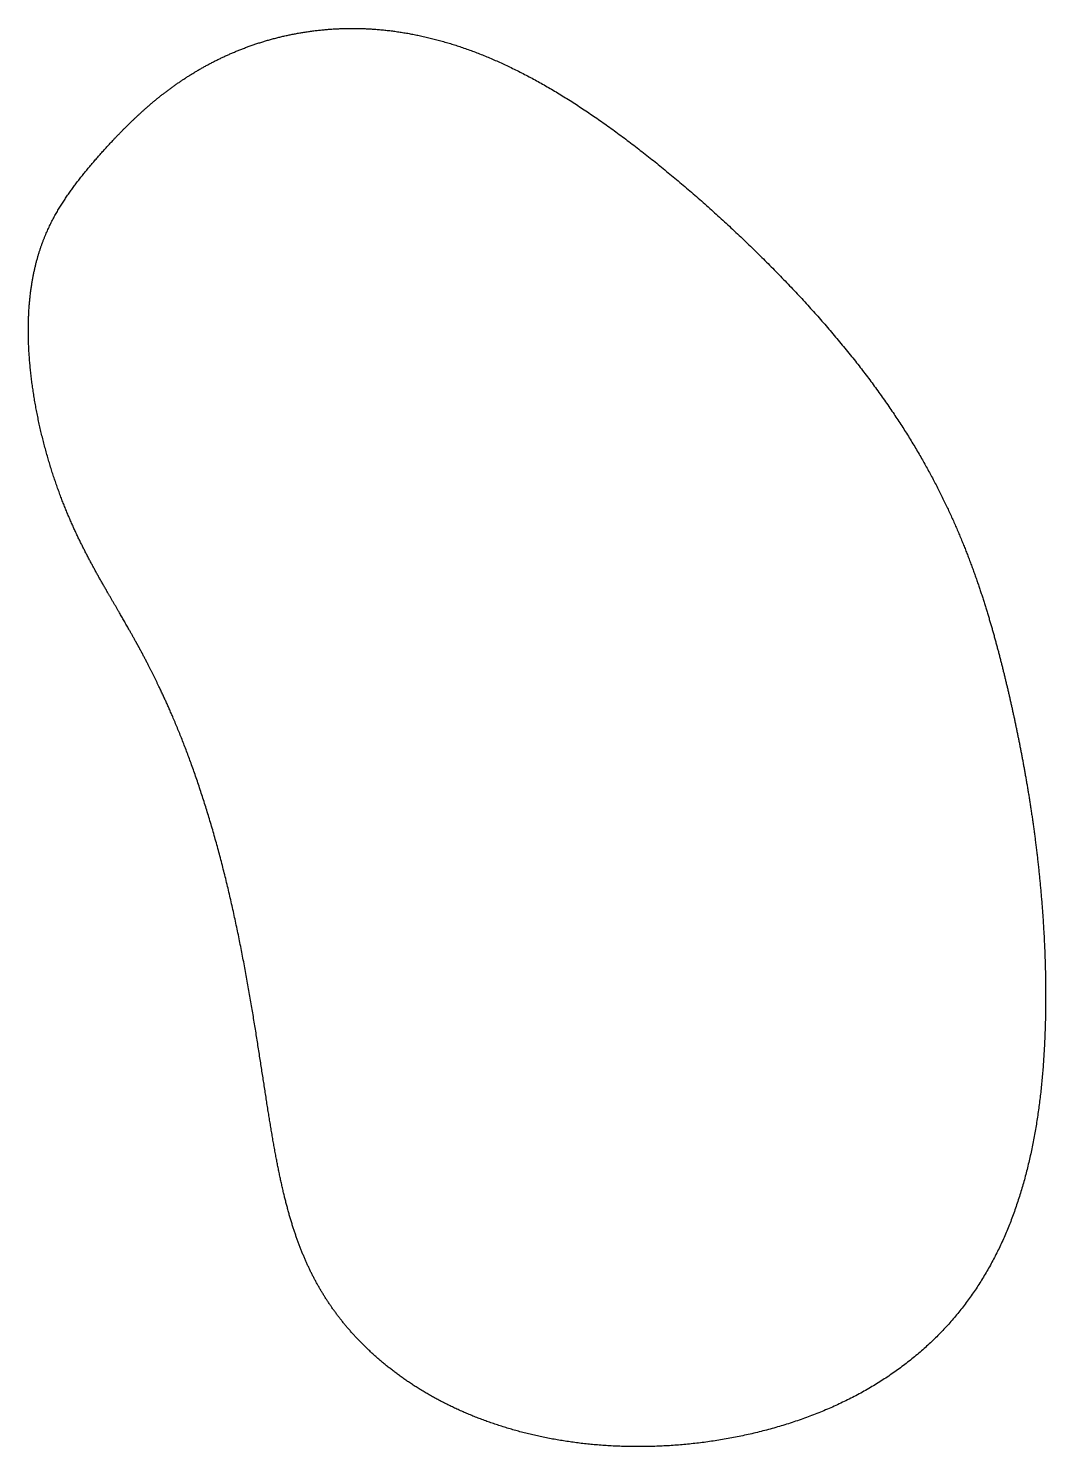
# Model space of a CAD drawing. Header units: millimetres. Extents: x 2.2 to 9.7, y -8.7 to 1.8.
import ezdxf

# ---------------------------------------------------------------- set-up
doc = ezdxf.new("R2010")
doc.units = ezdxf.units.MM
doc.layers.get('0').update_dxf_attribs({"linetype": 'CONTINUOUS'})

msp = doc.modelspace()

# ---------------------------------------------------------------- linework, layer by layer
msp.add_open_spline([(2.984, -2.73), (3.011, -2.78), (3.065, -2.882), (3.146, -3.044), (3.253, -3.276), (3.378, -3.597), (3.494, -3.945), (3.598, -4.312), (3.688, -4.689), (3.765, -5.068), (3.83, -5.44), (3.886, -5.798), (3.937, -6.137), (3.988, -6.451), (4.045, -6.74), (4.114, -7.005), (4.201, -7.249), (4.313, -7.476), (4.453, -7.689), (4.626, -7.888), (4.832, -8.073), (5.07, -8.24), (5.34, -8.383), (5.639, -8.5), (5.962, -8.587), (6.306, -8.641), (6.666, -8.66), (7.036, -8.644), (7.408, -8.59), (7.776, -8.498), (8.129, -8.367), (8.458, -8.195), (8.755, -7.982), (9.012, -7.73), (9.226, -7.442), (9.396, -7.122), (9.522, -6.779), (9.61, -6.421), (9.666, -6.056), (9.694, -5.692), (9.703, -5.338), (9.696, -4.997), (9.677, -4.674), (9.649, -4.368), (9.613, -4.079), (9.572, -3.804), (9.524, -3.539), (9.472, -3.277), (9.412, -3.013), (9.345, -2.742), (9.265, -2.459), (9.168, -2.164), (9.048, -1.858), (8.901, -1.544), (8.722, -1.223), (8.511, -0.901), (8.27, -0.581), (8.004, -0.267), (7.719, 0.037), (7.423, 0.327), (7.122, 0.6), (6.822, 0.852), (6.526, 1.081), (6.234, 1.284), (5.945, 1.459), (5.658, 1.604), (5.372, 1.718), (5.085, 1.798), (4.799, 1.845), (4.516, 1.856), (4.239, 1.833), (3.973, 1.778), (3.722, 1.693), (3.491, 1.584), (3.283, 1.456), (3.1, 1.317), (2.938, 1.17), (2.791, 1.02), (2.653, 0.866), (2.521, 0.707), (2.397, 0.533), (2.289, 0.332), (2.209, 0.094), (2.165, -0.185), (2.16, -0.499), (2.194, -0.832), (2.26, -1.166), (2.352, -1.483), (2.461, -1.769), (2.583, -2.025), (2.713, -2.259), (2.82, -2.441), (2.902, -2.582), (2.956, -2.68), (2.984, -2.73)], degree=5)

doc.saveas('drawing.dxf')
